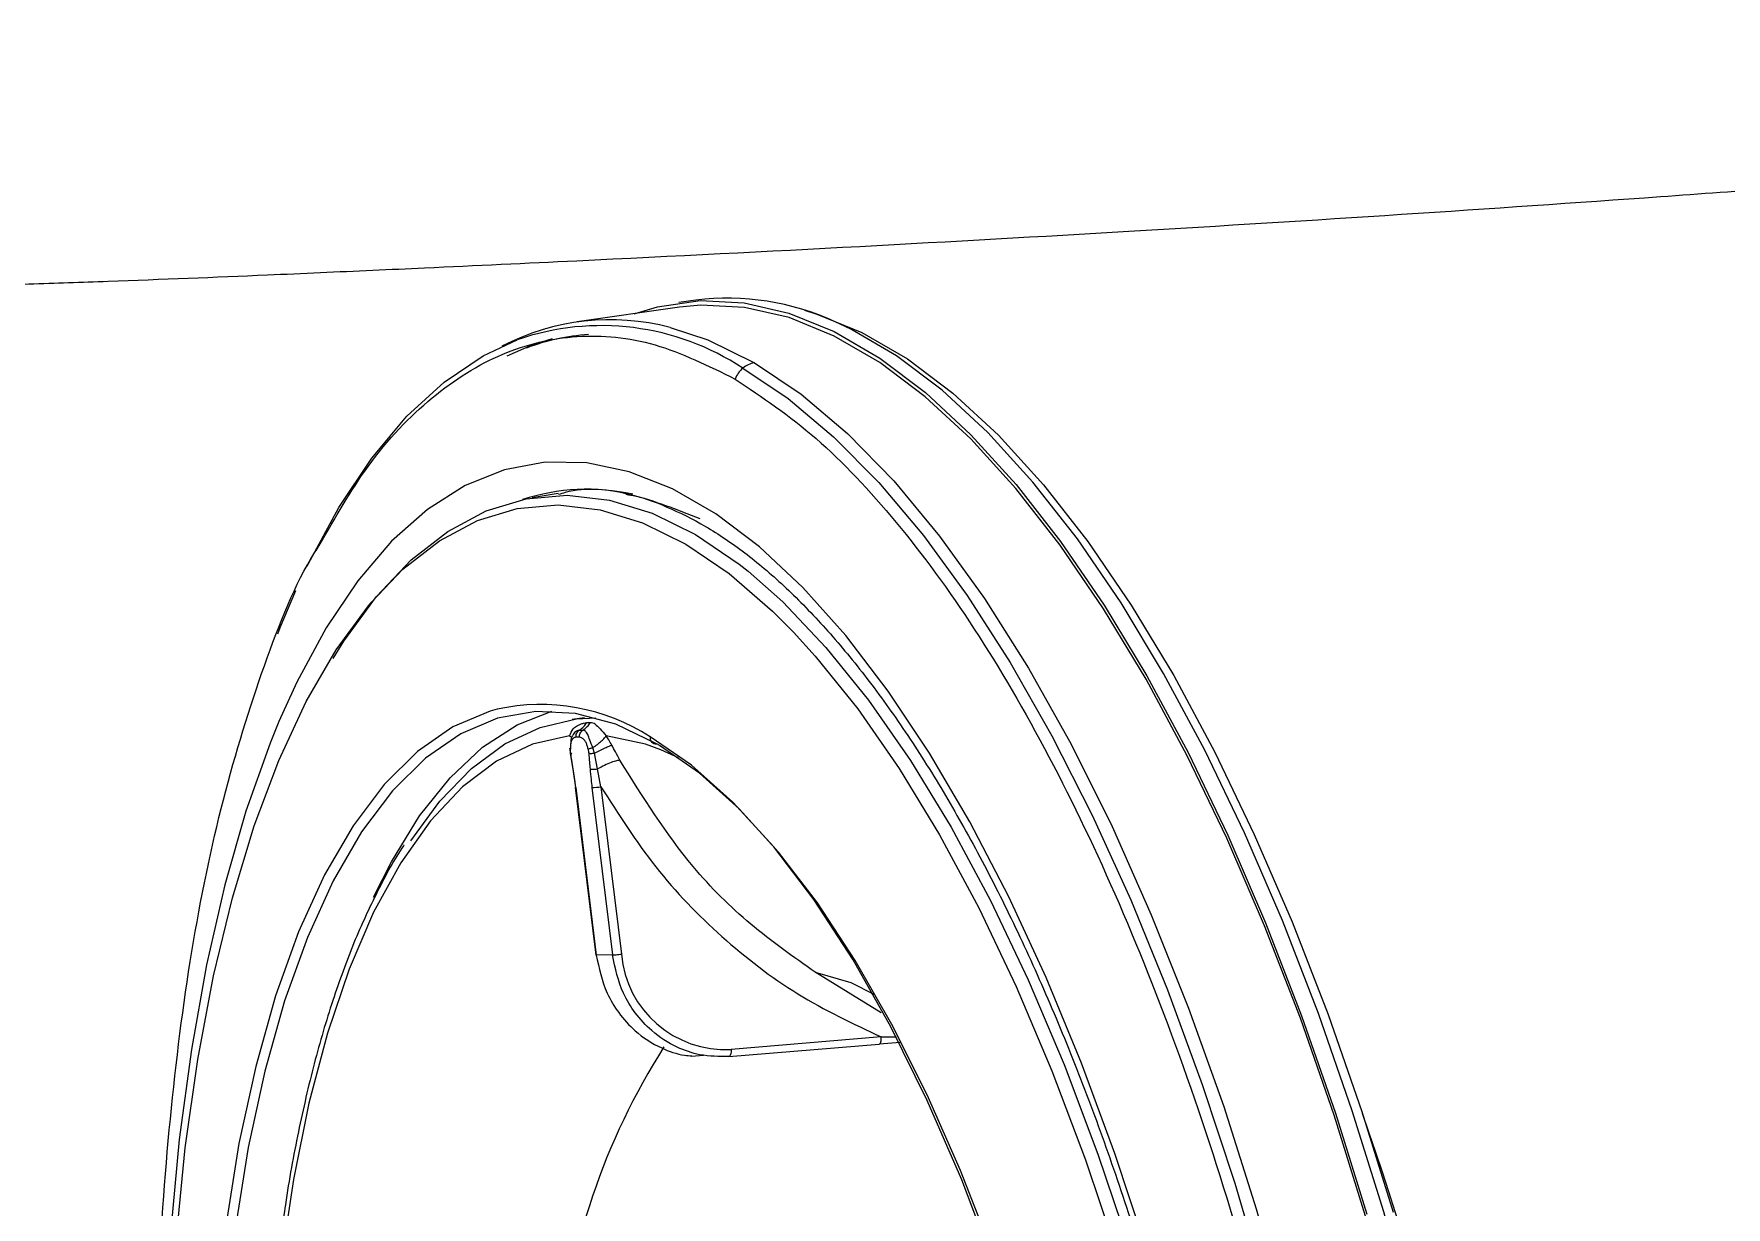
# Model space of a CAD drawing. Extents: x 526 to 610, y 679 to 808.
# Drawn here: x 597.857 to 600.705, y 750.527 to 752.502 of the extents above; entities that cross this region are included whole.
import ezdxf

# ---------------------------------------------------------------- set-up
doc = ezdxf.new("R2010")
doc.units = 0
doc.header["$MEASUREMENT"] = 0
doc.layers.add('1', color=4, linetype='Continuous')

# ---------------------------------------------------------------- blocks, each defined once
blk = doc.blocks.new('JETSETTER LX')
at = {"layer": '1', "color": 3, "linetype": 'Continuous', "lineweight": 25}
for p, q in [((72.8169, 55.1643), (72.6442, 55.1398)), ((72.844, 55.1761), (72.8158, 55.1721)), ((72.6127, 54.8507), (72.569, 54.8436)), ((72.6568, 54.4735), (72.6363, 54.4706)), ((72.6354, 54.4398), (72.6317, 54.4432)), ((72.632, 54.4216), (72.6329, 54.4133)), ((72.6737, 54.4138), (72.6707, 54.4229)), ((72.815, 54.4062), (72.7855, 54.4195)), ((72.6329, 54.4135), (72.6371, 54.3867)), ((72.6788, 54.3872), (72.6737, 54.4138)), ((72.637, 54.3871), (72.6414, 54.3562)), ((72.6845, 54.3574), (72.6788, 54.3872)), ((72.6413, 54.3561), (72.6756, 54.074)), ((72.6422, 54.356), (72.6765, 54.0741)), ((72.6694, 54.3559), (72.7037, 54.0742)), ((72.6845, 54.3574), (72.7188, 54.0757)), ((72.7037, 54.0742), (72.6765, 54.0741)), ((73.156, 53.9769), (73.0452, 54.0451)), ((73.1562, 53.9361), (72.9034, 53.9151)), ((72.8999, 53.9034), (73.1526, 53.9243)), ((73.1886, 53.9269), (73.1526, 53.9243)), ((72.837, 53.9037), (72.8569, 53.9053))]:
    blk.add_line(p, q, dxfattribs=at)
at = {"layer": '1', "color": 3, "linetype": 'Continuous', "lineweight": 25, "flags": 128}
for points in [[(72.7406, 55.1535), (72.7796, 55.1652), (72.8516, 55.1755), (72.9254, 55.1719), (73.0006, 55.1546), (73.0768, 55.1235), (73.1535, 55.0788), (73.2304, 55.0208), (73.3071, 54.9498), (73.383, 54.8661), (73.458, 54.7703), (73.5314, 54.6627), (73.6031, 54.544), (73.6724, 54.4149), (73.7392, 54.276), (73.803, 54.128), (73.8635, 53.9717), (73.9204, 53.8081), (73.9733, 53.6379)], [(73.971, 53.6347), (73.9182, 53.8044), (73.8615, 53.9676), (73.8012, 54.1233), (73.7375, 54.2709), (73.671, 54.4094), (73.6018, 54.5381), (73.5304, 54.6565), (73.4572, 54.7637), (73.3825, 54.8593), (73.3067, 54.9427), (73.2303, 55.0135), (73.1536, 55.0713), (73.0771, 55.1159), (73.0012, 55.1469), (72.9262, 55.1642), (72.8526, 55.1677), (72.8169, 55.1643)], [(73.027, 55.1592), (73.0477, 55.153), (73.1236, 55.122), (73.2001, 55.0775), (73.2768, 55.0197), (73.3532, 54.9489), (73.4289, 54.8655), (73.5036, 54.7699), (73.5768, 54.6627), (73.6482, 54.5444), (73.7174, 54.4157), (73.7839, 54.2772), (73.8476, 54.1297), (73.9079, 53.974), (73.9646, 53.8108), (74.0173, 53.6411)], [(74.2627, 51.9725), (74.2549, 52.1583), (74.2415, 52.3463), (74.2226, 52.5357), (74.1983, 52.7252), (74.1688, 52.9141), (74.1341, 53.1011), (74.0946, 53.2854), (74.0503, 53.466), (74.0016, 53.6419), (73.9486, 53.8121), (73.8917, 53.9758), (73.8312, 54.132), (73.7674, 54.28), (73.7006, 54.4189), (73.6313, 54.548), (73.5597, 54.6667), (73.4862, 54.7743), (73.4113, 54.8701), (73.3353, 54.9538), (73.2586, 55.0248), (73.1817, 55.0828), (73.105, 55.1275), (73.0788, 55.1397)], [(72.1902, 54.7284), (72.192, 54.7321), (72.2434, 54.8273), (72.2989, 54.9104), (72.3581, 54.9809), (72.4206, 55.0385), (72.4862, 55.0827), (72.5437, 55.1096)], [(72.6021, 55.1111), (72.5681, 55.1003), (72.5262, 55.082)], [(72.8007, 55.1303), (72.8646, 55.1093), (72.9426, 55.0707)], [(72.9232, 55.0618), (72.9996, 55.0107), (73.076, 54.9465), (73.152, 54.8696), (73.2271, 54.7802), (73.3009, 54.679), (73.3731, 54.5664), (73.4433, 54.4431), (73.511, 54.3097), (73.576, 54.1669), (73.6379, 54.0156), (73.6963, 53.8564), (73.7509, 53.6902), (73.8015, 53.518)], [(72.9426, 55.0707), (73.0211, 55.0181), (73.0995, 54.9518), (73.1774, 54.872), (73.2544, 54.7793), (73.33, 54.6741), (73.4039, 54.5571), (73.4755, 54.4289), (73.5446, 54.2902), (73.6106, 54.1418), (73.6733, 53.9846), (73.7324, 53.8193), (73.7873, 53.647), (73.838, 53.4686), (73.884, 53.2851), (73.9251, 53.0975), (73.9612, 52.9069), (73.9919, 52.7143), (74.0171, 52.5208), (74.0367, 52.3275), (74.0506, 52.1355), (74.0586, 51.9458)], [(73.6019, 53.5807), (73.5494, 53.7399), (73.4932, 53.8921), (73.4335, 54.0364), (73.3708, 54.172), (73.3053, 54.298), (73.2375, 54.4137), (73.1678, 54.5184), (73.0966, 54.6116), (73.0242, 54.6927), (72.9511, 54.7612), (72.8778, 54.8167), (72.8046, 54.8588), (72.732, 54.8874), (72.6605, 54.9023), (72.5904, 54.9034), (72.5221, 54.8906), (72.4561, 54.8641), (72.3927, 54.824), (72.3323, 54.7706), (72.2753, 54.704), (72.222, 54.6249), (72.1726, 54.5335), (72.1426, 54.4673)], [(72.2336, 54.5732), (72.252, 54.6025), (72.3067, 54.6773), (72.365, 54.739), (72.4267, 54.7871), (72.4913, 54.8215), (72.5584, 54.8418), (72.6277, 54.8479), (72.6986, 54.8399), (72.7708, 54.8178), (72.8438, 54.7816), (72.9171, 54.7317), (72.9321, 54.7199)], [(72.2988, 54.6686), (72.3513, 54.7233), (72.4126, 54.7711), (72.4768, 54.8053), (72.5436, 54.8255), (72.6124, 54.8316), (72.6829, 54.8236), (72.7546, 54.8016), (72.8272, 54.7657), (72.9001, 54.716), (72.9729, 54.653), (73.0082, 54.6176)], [(72.9321, 54.7199), (72.9904, 54.6683), (73.0631, 54.5918), (73.1348, 54.5028), (73.2051, 54.4016), (73.2736, 54.289), (73.3398, 54.1657), (73.4033, 54.0324), (73.4637, 53.8899), (73.5206, 53.7391), (73.5738, 53.581), (73.6228, 53.4164), (73.6674, 53.2465), (73.7074, 53.0722), (73.7423, 52.8946), (73.7721, 52.7149), (73.7966, 52.5341), (73.8156, 52.3533), (73.8289, 52.1737), (73.8366, 51.9964)], [(72.1406, 54.6147), (72.1448, 54.6252), (72.1712, 54.6876)], [(71.957, 53.0894), (71.9555, 53.2621), (71.9597, 53.4304), (71.9695, 53.5932), (71.985, 53.7495), (72.006, 53.8983), (72.0325, 54.0388), (72.0642, 54.1701), (72.1009, 54.2913), (72.1424, 54.4017), (72.1885, 54.5007), (72.2389, 54.5877), (72.2933, 54.662), (72.2988, 54.6686)], [(73.0082, 54.6176), (73.0452, 54.577), (73.1165, 54.4885), (73.1864, 54.388), (73.2544, 54.2761), (73.3202, 54.1535), (73.3833, 54.0209), (73.4433, 53.8793), (73.4999, 53.7294), (73.5528, 53.5722), (73.6015, 53.4087), (73.6459, 53.2398), (73.6855, 53.0665), (73.7203, 52.8901), (73.7499, 52.7114), (73.7742, 52.5317), (73.7931, 52.352), (73.8064, 52.1735), (73.8135, 52.0138)], [(72.5096, 54.4877), (72.4979, 54.4845), (72.4355, 54.458), (72.3759, 54.4168), (72.3198, 54.3612), (72.2674, 54.2917), (72.2193, 54.2088), (72.1757, 54.1131), (72.137, 54.0053), (72.1035, 53.8863), (72.0754, 53.757), (72.0531, 53.6182), (72.0365, 53.4712), (72.0259, 53.3171), (72.0214, 53.1569), (72.0229, 52.9919)], [(72.7781, 54.4297), (72.7093, 54.4626), (72.6415, 54.4808), (72.5751, 54.4842), (72.5106, 54.4727), (72.4486, 54.4464), (72.3895, 54.4055), (72.3337, 54.3503), (72.2817, 54.2813), (72.2339, 54.1989), (72.1906, 54.1038), (72.1521, 53.9968), (72.1189, 53.8786), (72.091, 53.7501), (72.0688, 53.6124), (72.0523, 53.4664), (72.0418, 53.3132), (72.0373, 53.1541), (72.0388, 52.9903)], [(72.302, 54.1717), (72.3318, 54.231), (72.3793, 54.3081), (72.4306, 54.3725), (72.4854, 54.4237), (72.5434, 54.4614), (72.6017, 54.4846)], [(72.1426, 54.4673), (72.1276, 54.4305), (72.0871, 54.3164), (72.0514, 54.192), (72.0207, 54.0578), (71.9952, 53.9148), (71.975, 53.7638), (71.9603, 53.6056), (71.9511, 53.4412), (71.9475, 53.2715), (71.9495, 53.0975)], [(72.3646, 54.2664), (72.4133, 54.3329), (72.4664, 54.3878), (72.5228, 54.4294), (72.582, 54.4573), (72.6435, 54.4715), (72.6759, 54.4734)], [(72.6317, 54.4432), (72.5691, 54.4289), (72.5089, 54.4001), (72.4517, 54.357), (72.3979, 54.3), (72.3479, 54.2295), (72.302, 54.146), (72.2607, 54.0501), (72.2243, 53.9427), (72.193, 53.8245), (72.167, 53.6964), (72.1466, 53.5595)], [(72.7855, 54.4195), (72.7593, 54.429), (72.6933, 54.4432)], [(73.616, 52.0645), (73.6084, 52.233), (73.5948, 52.4037), (73.5754, 52.5754), (73.5501, 52.7468), (73.5193, 52.9164), (73.4832, 53.0831), (73.442, 53.2456), (73.3961, 53.4026), (73.3458, 53.553), (73.2915, 53.6956), (73.2336, 53.8293), (73.1725, 53.9531), (73.1088, 54.066), (73.0428, 54.1673), (72.9752, 54.256), (72.9063, 54.3316), (72.8369, 54.3935), (72.7672, 54.4412)], [(73.3427, 53.5752), (73.2897, 53.7113), (73.2334, 53.8389), (73.1742, 53.9571), (73.1125, 54.065), (73.0488, 54.162), (72.9835, 54.2472), (72.9171, 54.3201), (72.8501, 54.3801), (72.7829, 54.4269)], [(72.6422, 54.356), (72.6415, 54.356), (72.6413, 54.3561), (72.6414, 54.3562)], [(73.0452, 54.0451), (73.1047, 54.0278), (73.1449, 54.0079)]]:
    blk.add_lwpolyline(points, dxfattribs=at)
at = {"layer": '1', "color": 3, "linetype": 'Continuous', "lineweight": 25}
for centre, radius, start, end in [((72.8979, 54.7484), 0.4311, 65.1825, 97.1782), ((72.7001, 54.7477), 0.3956, 75.2575, 117.4152), ((72.685, 54.7015), 0.4319, 56.5381, 109.0995), ((72.6912, 54.7394), 0.3801, 94.1796, 110.3528), ((72.9516, 55.0282), 0.0441, 130.209, 159.5982), ((72.9485, 55.0323), 0.0389, 98.6296, 130.5535), ((72.6616, 54.5078), 0.3502, 77.3876, 108.1529), ((72.583, 54.1573), 0.3384, 57.023, 102.5254), ((72.6635, 54.1764), 0.2884, 89.4424, 90.6266), ((72.777, 54.4396), 0.00992, 170.4285, 276.3127), ((72.5146, 53.977), 0.5238, 59.1841, 59.7938), ((72.6616, 54.5093), 0.1537, 272.9236, 278.5694), ((72.8944, 54.0911), 0.1763, 185.0279, 272.951), ((73.7616, 53.3011), 1.1513, 147.5125, 175.2774), ((68.6338, 51.9337), 5.6515, 356.8059, 19.3618)]:
    blk.add_arc(centre, radius, start, end, dxfattribs=at)
for points, knots in [([(77.2621, 55.6246), (77.2351, 55.6212), (77.1815, 55.6144), (77.1011, 55.6045), (77.0214, 55.5947), (76.9425, 55.5852), (76.8643, 55.5759), (76.7868, 55.5668), (76.71, 55.5578), (76.5493, 55.5394), (76.3052, 55.5125), (75.9648, 55.4773), (75.6164, 55.4438), (75.2485, 55.411), (74.8687, 55.3799), (74.3253, 55.339), (73.6083, 55.2921), (72.8896, 55.2535), (72.4171, 55.2314), (72.242, 55.2236), (72.065, 55.2156), (71.9009, 55.2092), (71.7219, 55.2031), (71.608, 55.1993), (71.4741, 55.1945), (71.2949, 55.188), (70.962, 55.1758), (70.6934, 55.1661), (70.5144, 55.1596)], [0, 0, 0, 0, 0.016369, 0.032508, 0.048416, 0.064093, 0.07954, 0.094757, 0.109743, 0.124498, 0.188261, 0.249262, 0.312901, 0.374291, 0.43798, 0.499581, 0.629351, 0.750848, 0.782277, 0.803292, 0.813838, 0.845039, 0.860404, 0.875793, 0.884464, 0.90683, 0.937919, 1, 1, 1, 1]), ([(72.2103, 54.7633), (72.237, 54.8098), (72.295, 54.9108), (72.399, 55.018), (72.5169, 55.0926), (72.6431, 55.1218), (72.7748, 55.1103), (72.8651, 55.0658), (72.9103, 55.0435)], [0, 0, 0, 0, 0.145981, 0.316785, 0.487589, 0.658393, 0.829196, 1, 1, 1, 1]), ([(72.8514, 54.8082), (72.8129, 54.8234), (72.7359, 54.8537), (72.656, 54.8624), (72.6167, 54.8502), (72.613, 54.849)], [0, 0, 0, 0, 0.475114, 0.950229, 1, 1, 1, 1]), ([(72.7263, 54.8495), (72.7278, 54.8493), (72.7502, 54.8465), (72.7949, 54.8295), (72.8601, 54.7978), (72.9261, 54.7531), (72.9921, 54.6973), (73.0582, 54.6302), (73.1239, 54.552), (73.1888, 54.4631), (73.2526, 54.3639), (73.3148, 54.255), (73.3752, 54.1368), (73.4332, 54.01), (73.4887, 53.8754), (73.5412, 53.7335), (73.5904, 53.5852), (73.6362, 53.4313), (73.6781, 53.2727), (73.7161, 53.1101), (73.7498, 52.9444), (73.7791, 52.7766), (73.8038, 52.6076), (73.8238, 52.4381), (73.839, 52.2693), (73.8484, 52.1198), (73.8514, 52.0276), (73.8527, 51.9903)], [0, 0, 0, 0, 0.003177, 0.046671, 0.089356, 0.131488, 0.173338, 0.215082, 0.256813, 0.29857, 0.340379, 0.382244, 0.424164, 0.466132, 0.508142, 0.550186, 0.592259, 0.634354, 0.676468, 0.718596, 0.760734, 0.80288, 0.845029, 0.88718, 0.929328, 0.97147, 1, 1, 1, 1]), ([(71.9404, 53.375), (71.9402, 53.4086), (71.9394, 53.5494), (71.956, 53.7826), (71.9904, 54.0673), (72.0426, 54.3261), (72.1117, 54.5511), (72.1686, 54.6973), (72.2056, 54.7559), (72.2103, 54.7633)], [0, 0, 0, 0, 0.05733, 0.240539, 0.423748, 0.606957, 0.790166, 0.973375, 1, 1, 1, 1]), ([(72.6317, 54.4432), (72.6334, 54.4474), (72.6369, 54.4566), (72.6454, 54.4606), (72.65, 54.4627)], [0, 0, 0, 0, 0.450973, 1, 1, 1, 1]), ([(72.648, 54.4523), (72.6463, 54.452), (72.6428, 54.4514), (72.6374, 54.4457), (72.6334, 54.4379), (72.6336, 54.4318), (72.6337, 54.4298)], [0, 0, 0, 0, 0.268923, 0.555256, 0.857608, 1, 1, 1, 1]), ([(72.6426, 54.4405), (72.6425, 54.4416), (72.6424, 54.444), (72.6435, 54.4474), (72.6453, 54.4503), (72.6471, 54.4517), (72.648, 54.4523)], [0, 0, 0, 0, 0.244431, 0.5, 0.75557, 1, 1, 1, 1]), ([(72.648, 54.4523), (72.6506, 54.4542), (72.6554, 54.4576), (72.6588, 54.4626), (72.6603, 54.4648)], [0, 0, 0, 0, 0.559179, 1, 1, 1, 1]), ([(72.648, 54.4523), (72.6491, 54.4523), (72.6511, 54.4523), (72.6531, 54.4523), (72.6539, 54.4523)], [0, 0, 0, 0, 0.56, 1, 1, 1, 1]), ([(72.6485, 54.4405), (72.6484, 54.4417), (72.6483, 54.444), (72.6494, 54.4474), (72.6513, 54.4504), (72.6531, 54.4517), (72.6539, 54.4523)], [0, 0, 0, 0, 0.2444266, 0.5, 0.7555734, 1, 1, 1, 1]), ([(72.65, 54.4627), (72.6518, 54.4633), (72.6554, 54.4645), (72.6586, 54.4647), (72.6603, 54.4648)], [0, 0, 0, 0, 0.485711, 1, 1, 1, 1]), ([(72.6539, 54.4523), (72.6566, 54.4542), (72.6614, 54.4576), (72.6648, 54.4626), (72.6663, 54.4648)], [0, 0, 0, 0, 0.560005, 1, 1, 1, 1]), ([(72.6707, 54.4229), (72.669, 54.4273), (72.6657, 54.436), (72.6623, 54.4459), (72.6585, 54.4515), (72.6554, 54.452), (72.6539, 54.4523)], [0, 0, 0, 0, 0.2703, 0.528504, 0.772271, 1, 1, 1, 1]), ([(72.6747, 54.4628), (72.6735, 54.4633), (72.6709, 54.4645), (72.6679, 54.4647), (72.6663, 54.4648)], [0, 0, 0, 0, 0.482937, 1, 1, 1, 1]), ([(72.6747, 54.4628), (72.6773, 54.4606), (72.6819, 54.4566), (72.6897, 54.4474), (72.6933, 54.4432)], [0, 0, 0, 0, 0.54802, 1, 1, 1, 1]), ([(72.633, 54.4206), (72.6327, 54.4208), (72.632, 54.4211), (72.6319, 54.4218), (72.6327, 54.4222), (72.633, 54.4224)], [0, 0, 0, 0, 0.331935, 0.673051, 1, 1, 1, 1]), ([(72.6426, 54.4405), (72.6409, 54.4402), (72.6377, 54.4396), (72.6345, 54.4345), (72.633, 54.4277), (72.633, 54.4229), (72.633, 54.4206)], [0, 0, 0, 0, 0.333507, 0.622395, 0.821331, 1, 1, 1, 1]), ([(72.6337, 54.4136), (72.6335, 54.4149), (72.6332, 54.4172), (72.6331, 54.4196), (72.633, 54.4206)], [0, 0, 0, 0, 0.559773, 1, 1, 1, 1]), ([(72.6485, 54.4405), (72.6474, 54.4405), (72.6454, 54.4405), (72.6434, 54.4405), (72.6426, 54.4405)], [0, 0, 0, 0, 0.56, 1, 1, 1, 1]), ([(72.6629, 54.4206), (72.6625, 54.4225), (72.6615, 54.4266), (72.6593, 54.4319), (72.6563, 54.4367), (72.6525, 54.4399), (72.6499, 54.4403), (72.6485, 54.4405)], [0, 0, 0, 0, 0.14944, 0.31246, 0.494168, 0.732247, 1, 1, 1, 1]), ([(72.6629, 54.4206), (72.6633, 54.4208), (72.6641, 54.4211), (72.6659, 54.4217), (72.6681, 54.4223), (72.6699, 54.4227), (72.6707, 54.4229)], [0, 0, 0, 0, 0.246536, 0.5, 0.753464, 1, 1, 1, 1]), ([(72.6629, 54.4206), (72.6631, 54.4193), (72.6635, 54.417), (72.6638, 54.4147), (72.6639, 54.4137)], [0, 0, 0, 0, 0.559778, 1, 1, 1, 1]), ([(72.6707, 54.4229), (72.6734, 54.4248), (72.6789, 54.4287), (72.6856, 54.4345), (72.6908, 54.4395), (72.6924, 54.442), (72.6933, 54.4432)], [0, 0, 0, 0, 0.249582, 0.505298, 0.758227, 1, 1, 1, 1]), ([(72.6737, 54.4138), (72.6768, 54.4154), (72.6831, 54.4187), (72.6915, 54.4228), (72.6984, 54.4259), (72.7012, 54.4268), (72.7026, 54.4273)], [0, 0, 0, 0, 0.249818, 0.506113, 0.759177, 1, 1, 1, 1]), ([(72.7028, 54.4274), (72.7011, 54.4304), (72.698, 54.4358), (72.6947, 54.441), (72.6933, 54.4432)], [0, 0, 0, 0, 0.55872, 1, 1, 1, 1]), ([(72.7026, 54.4273), (72.7026, 54.4273), (72.7027, 54.4273), (72.7027, 54.4274), (72.7028, 54.4274)], [0, 0, 0, 0, 0.560667, 1, 1, 1, 1]), ([(72.7165, 54.402), (72.714, 54.4067), (72.7095, 54.4151), (72.7048, 54.4236), (72.7028, 54.4274)], [0, 0, 0, 0, 0.559326, 1, 1, 1, 1]), ([(72.6337, 54.4136), (72.6334, 54.4135), (72.6328, 54.4134), (72.6329, 54.4133), (72.6338, 54.4134), (72.635, 54.4135), (72.6356, 54.4136)], [0, 0, 0, 0, 0.245331, 0.5, 0.754669, 1, 1, 1, 1]), ([(72.6378, 54.3873), (72.637, 54.3922), (72.6356, 54.401), (72.6343, 54.4097), (72.6337, 54.4136)], [0, 0, 0, 0, 0.559999, 1, 1, 1, 1]), ([(72.6639, 54.4137), (72.6644, 54.4137), (72.6653, 54.4135), (72.6677, 54.4135), (72.6706, 54.4135), (72.6727, 54.4137), (72.6737, 54.4138)], [0, 0, 0, 0, 0.245349, 0.5, 0.754651, 1, 1, 1, 1]), ([(72.6639, 54.4137), (72.6643, 54.4088), (72.6651, 54.3999), (72.6659, 54.391), (72.6662, 54.3871)], [0, 0, 0, 0, 0.5599989, 1, 1, 1, 1]), ([(72.7165, 54.402), (72.7148, 54.4018), (72.7111, 54.4014), (72.7018, 54.3983), (72.6906, 54.3935), (72.6827, 54.3893), (72.6788, 54.3872)], [0, 0, 0, 0, 0.233407, 0.486538, 0.746962, 1, 1, 1, 1]), ([(73.0452, 54.0451), (73.0082, 54.071), (72.9343, 54.1229), (72.8181, 54.2386), (72.7551, 54.34), (72.7165, 54.402)], [0, 0, 0, 0, 0.280162, 0.56032, 1, 1, 1, 1]), ([(72.6422, 54.356), (72.6415, 54.3618), (72.6401, 54.3723), (72.6385, 54.3827), (72.6378, 54.3873)], [0, 0, 0, 0, 0.5599672, 1, 1, 1, 1]), ([(72.6662, 54.3871), (72.6668, 54.387), (72.6681, 54.3868), (72.6712, 54.3867), (72.675, 54.3869), (72.6776, 54.3871), (72.6788, 54.3872)], [0, 0, 0, 0, 0.243098, 0.5, 0.756902, 1, 1, 1, 1]), ([(72.6662, 54.3871), (72.6667, 54.3813), (72.6677, 54.3709), (72.6689, 54.3605), (72.6694, 54.3559)], [0, 0, 0, 0, 0.559967, 1, 1, 1, 1]), ([(72.6845, 54.3574), (72.7138, 54.3112), (72.7725, 54.2187), (72.8857, 54.1022), (73.0131, 54.0038), (73.1085, 53.9586), (73.1562, 53.9361)], [0, 0, 0, 0, 0.249991, 0.5, 0.750009, 1, 1, 1, 1]), ([(72.3536, 54.2596), (72.3532, 54.259), (72.3369, 54.2366), (72.3082, 54.1823), (72.268, 54.0962), (72.2325, 53.9988), (72.2012, 53.8926), (72.1747, 53.7776), (72.1542, 53.6663), (72.1449, 53.5905), (72.1409, 53.5584)], [0, 0, 0, 0, 0.003483, 0.151385, 0.299516, 0.447619, 0.595609, 0.743471, 0.891213, 1, 1, 1, 1]), ([(72.6765, 54.0741), (72.6812, 54.0521), (72.6887, 54.0172), (72.7142, 53.9753), (72.7441, 53.9421), (72.7823, 53.9177), (72.8159, 53.906), (72.8333, 53.9046), (72.8374, 53.9043)], [0, 0, 0, 0, 0.2555182, 0.4041647, 0.5664069, 0.7823164, 0.9489131, 1, 1, 1, 1]), ([(72.8999, 53.9034), (72.8834, 53.9034), (72.8536, 53.9033), (72.809, 53.9188), (72.7715, 53.9429), (72.7419, 53.9752), (72.716, 54.017), (72.7085, 54.052), (72.7037, 54.0742)], [0, 0, 0, 0, 0.176664, 0.320153, 0.500148, 0.642587, 0.773522, 1, 1, 1, 1]), ([(73.182, 53.9356), (73.1776, 53.9357), (73.1709, 53.9358), (73.1631, 53.9359), (73.1592, 53.936), (73.1575, 53.936), (73.1568, 53.936), (73.1564, 53.936), (73.1563, 53.9361), (73.1562, 53.9361)], [0, 0, 0, 0, 0.498355, 0.779416, 0.902973, 0.957314, 0.981219, 0.991737, 1, 1, 1, 1])]:
    blk.add_open_spline(points, degree=3, knots=knots, dxfattribs=at)
for points in [[(72.9103, 55.0435), (72.9557, 55.013), (73.0465, 54.9521), (73.1819, 54.8081), (73.3137, 54.6286), (73.4397, 54.4127), (73.5579, 54.1652), (73.6662, 53.89), (73.7626, 53.5919), (73.8457, 53.276), (73.914, 52.9476), (73.9659, 52.6126), (74.0023, 52.2759), (74.0116, 52.0563), (74.0163, 51.9466)], [(72.7037, 54.0742), (72.7045, 54.0742), (72.706, 54.0743), (72.7099, 54.0746), (72.7144, 54.0751), (72.7173, 54.0755), (72.7188, 54.0757)], [(73.1526, 53.9243), (73.1529, 53.9243), (73.1535, 53.9243), (73.1543, 53.925), (73.155, 53.9261), (73.1555, 53.9275), (73.1559, 53.9293), (73.1562, 53.9314), (73.1563, 53.9337), (73.1562, 53.9353), (73.1562, 53.9361)], [(72.9034, 53.9151), (72.9035, 53.9135), (72.9036, 53.9104), (72.9028, 53.9065), (72.9016, 53.9038), (72.9005, 53.9035), (72.8999, 53.9034)]]:
    blk.add_open_spline(points, degree=3, dxfattribs=at)

msp = doc.modelspace()

# ---------------------------------------------------------------- block references
at = {"layer": '1'}
msp.add_blockref('JETSETTER LX', (526.127, 696.8772), dxfattribs=at)

doc.saveas('drawing.dxf')
